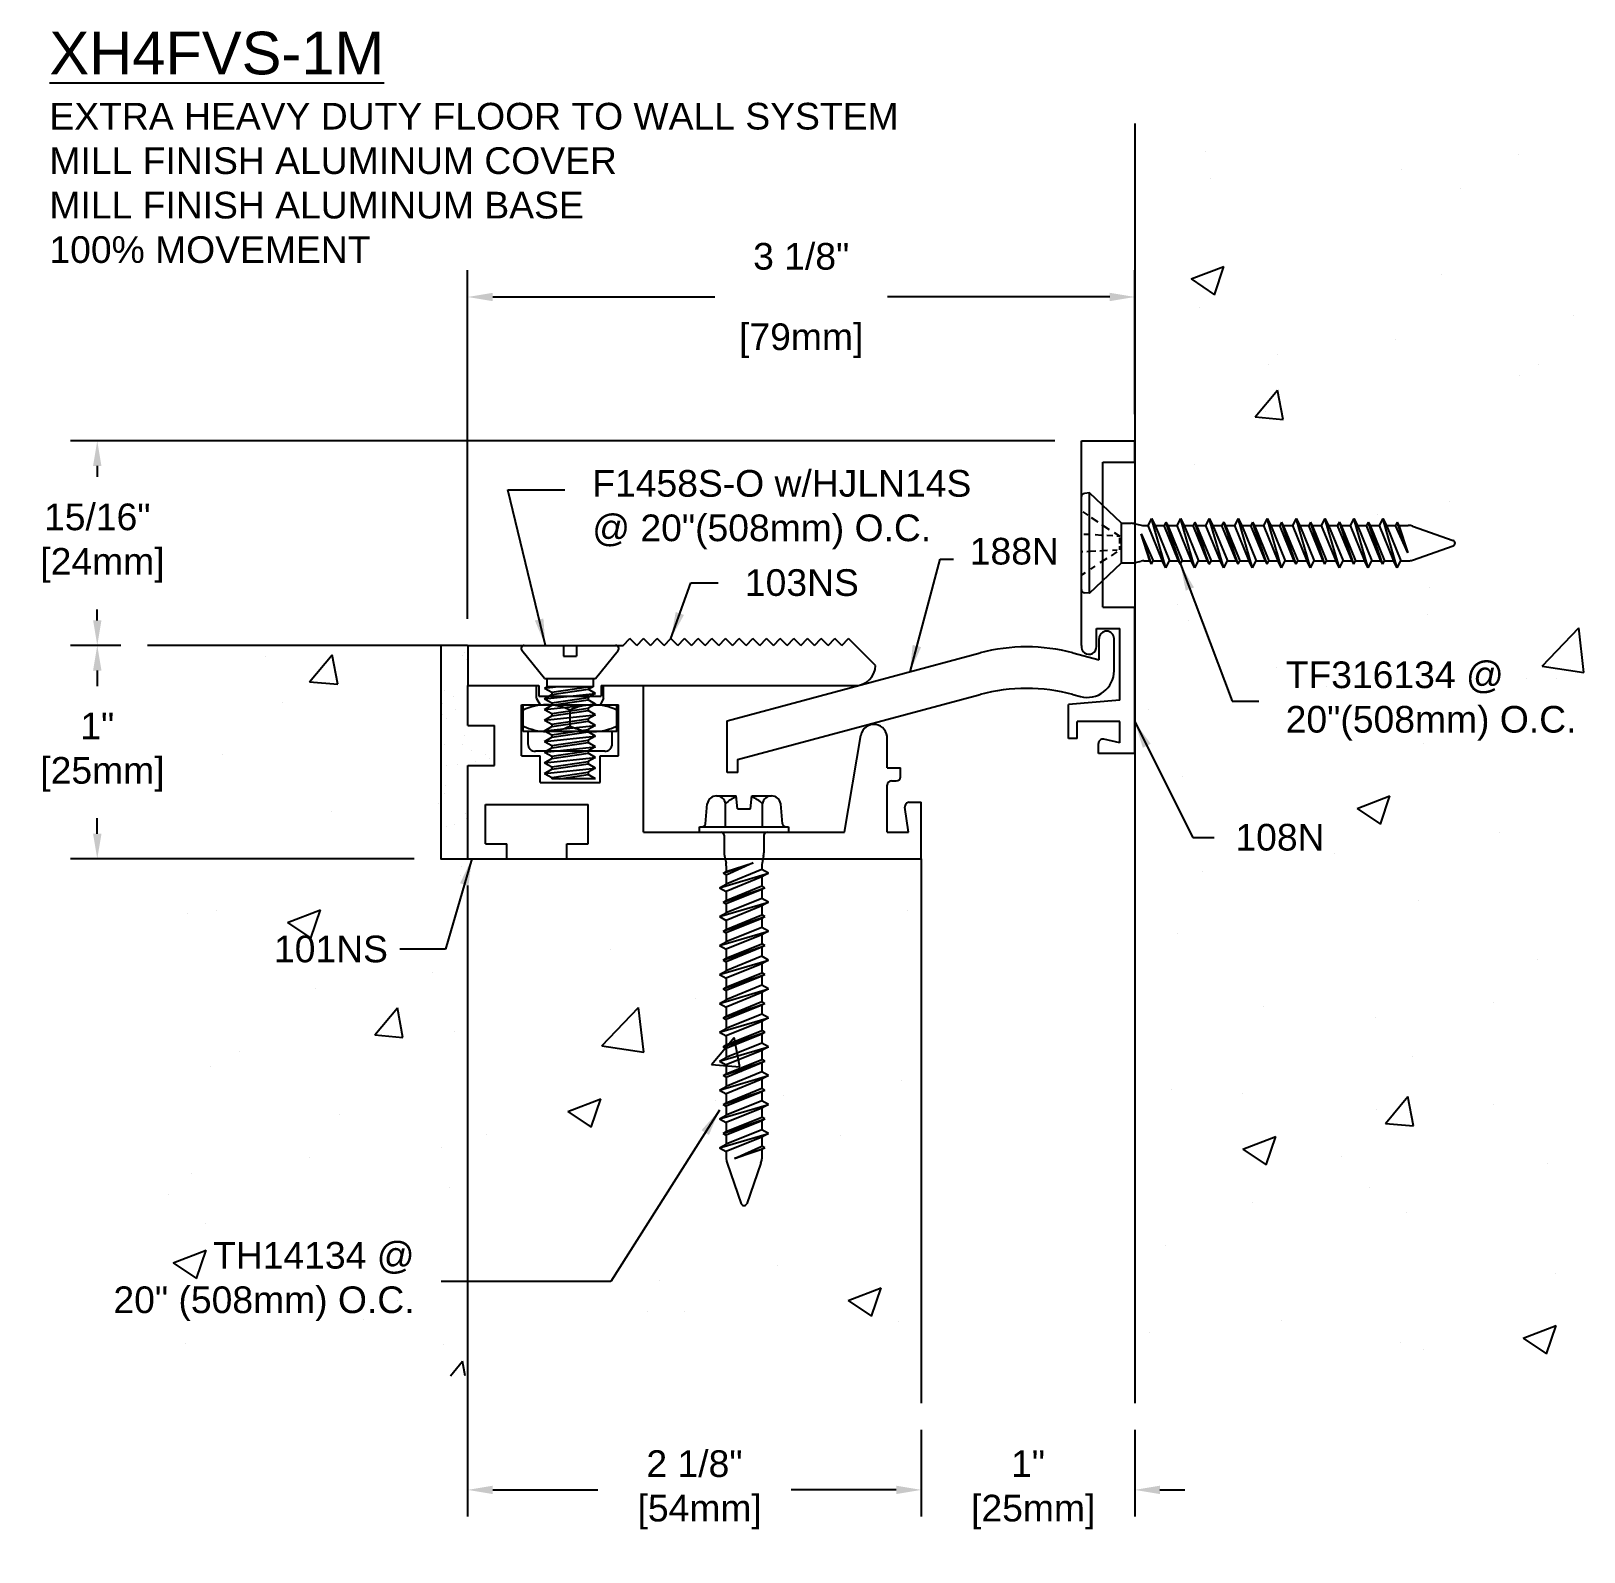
# Model space of a CAD drawing. Header units: inches. Extents: x 4.58 to 11.85, y 4.06 to 11.18.
import ezdxf

# ---------------------------------------------------------------- set-up
doc = ezdxf.new("R2010")
doc.units = ezdxf.units.IN
doc.header["$MEASUREMENT"] = 0
for name, color, linetype in [('Anchors', 4, 'Continuous'), ('Conditions', 1, 'Continuous'), ('Dimensions', 3, 'Continuous'), ('Metals', 7, 'Continuous'), ('Text', 2, 'Continuous')]:
    doc.layers.add(name, color=color, linetype=linetype)
doc.styles.add('Arial', font='arial.ttf')
doc.styles.add('ROMAND', font='romand.shx')
doc.dimstyles.new('ARCH', dxfattribs={"dimtxt": 0.125, "dimasz": 0.125, "dimexe": 0.125, "dimexo": 0.125, "dimgap": 0.125, "dimtad": 0, "dimtih": 1, "dimtoh": 1, "dimdec": 4, "dimzin": 0, "dimdsep": 46, "dimlunit": 4, "dimtxsty": 'ROMAND', "dimcen": 0.0625, "dimadec": 0, "dimazin": 0, "dimtfac": 1, "dimtdec": 4, "dimtofl": 0, "dimtmove": 0, "dimatfit": 3, "dimfxl": 0, "dimfrac": 2, "dimtolj": 1, "dimtzin": 0, "dimarcsym": 0})
doc.dimstyles.new('Arial', dxfattribs={"dimtxt": 0.125, "dimasz": 0.1175, "dimexe": 0.125, "dimexo": 0.125, "dimgap": 0.125, "dimtad": 0, "dimtih": 1, "dimtoh": 1, "dimdec": 4, "dimzin": 0, "dimdsep": 46, "dimlunit": 4, "dimtxsty": 'Arial', "dimcen": 0.09, "dimadec": 0, "dimazin": 0, "dimtfac": 1, "dimtdec": 4, "dimtofl": 0, "dimtmove": 0, "dimatfit": 3, "dimfxl": 0, "dimfrac": 2, "dimtolj": 1, "dimtzin": 0, "dimarcsym": 0})

# ---------------------------------------------------------------- blocks, each defined once
blk = doc.blocks.new('*D8')
at = {"layer": 'DEFPOINTS', "color": 0}
for p in [(6.6214, 7.3051), (8.7464, 4.7549), (6.6214, 4.3484)]:
    blk.add_point(p, dxfattribs=at)
at = {"layer": 'Dimensions', "color": 0, "lineweight": -2}
for p, q in [((6.6214, 7.1801), (6.6214, 4.2234)), ((8.7464, 4.6299), (8.7464, 4.2234)), ((6.7389, 4.3484), (7.2309, 4.3484)), ((8.6289, 4.3484), (8.1369, 4.3484))]:
    blk.add_line(p, q, dxfattribs=at)
at = {"layer": 'Dimensions', "color": 0}
for points in [[(6.7389, 4.368), (6.7389, 4.3288), (6.6214, 4.3484)], [(8.6289, 4.368), (8.6289, 4.3288), (8.7464, 4.3484)]]:
    blk.add_solid(points, dxfattribs=at)
at = {"layer": 'Dimensions', "color": 0, "insert": (7.6839, 4.3484), "char_height": 0.125, "attachment_point": 5, "style": 'Arial'}
blk.add_mtext('\\A1;2 1/8"\\P [54mm]', dxfattribs=at)
blk = doc.blocks.new('*D9')
at = {"layer": 'DEFPOINTS', "color": 0}
for p in [(6.6214, 9.9377), (9.7464, 9.2637), (6.6214, 8.3051)]:
    blk.add_point(p, dxfattribs=at)
at = {"layer": 'Dimensions', "color": 0, "lineweight": -2}
for p, q in [((6.6214, 8.4301), (6.6214, 10.0627)), ((9.7464, 9.3887), (9.7464, 10.0627)), ((6.7389, 9.9377), (7.7794, 9.9377)), ((9.6289, 9.9377), (8.5884, 9.9377))]:
    blk.add_line(p, q, dxfattribs=at)
at = {"layer": 'Dimensions', "color": 0}
for points in [[(6.7389, 9.9573), (6.7389, 9.9181), (6.6214, 9.9377)], [(9.6289, 9.9573), (9.6289, 9.9181), (9.7464, 9.9377)]]:
    blk.add_solid(points, dxfattribs=at)
at = {"layer": 'Dimensions', "color": 0, "char_height": 0.125, "attachment_point": 5, "style": 'Arial'}
for s, insert in [('\\A1;3 1/8"', (8.1839, 10.1274)), ('\\A1;[79mm]', (8.1839, 9.7326))]:
    blk.add_mtext(s, dxfattribs=dict(at, insert=insert))
blk = doc.blocks.new('*X6')
at = {"color": 0}
for p, q in [((4.8845, 6.1836), (4.8845, 6.1836)), ((5.0909, 6.0671), (5.1969, 6.1935)), ((5.2224, 6.0556), (5.1969, 6.1935)), ((5.0909, 6.0671), (5.2224, 6.0556)), ((4.9616, 5.9696), (4.9616, 5.9696)), ((4.6819, 5.7281), (4.6819, 5.7281)), ((5.1933, 5.4603), (5.1933, 5.4603)), ((5.6951, 5.4988), (5.6951, 5.4988)), ((5.8018, 5.1997), (5.8018, 5.1997)), ((5.7978, 5.1607), (5.7978, 5.1607)), ((4.5188, 4.9794), (4.5188, 4.9794)), ((4.6552, 4.9957), (4.6552, 4.9957)), ((4.9876, 4.9398), (5.1416, 4.9989)), ((5.097, 4.866), (5.1416, 4.9989)), ((7.8898, 4.9963), (7.8898, 4.9963)), ((4.9876, 4.9398), (5.097, 4.866)), ((6.5003, 4.8133), (6.5003, 4.8133)), ((5.6671, 4.7036), (5.6671, 4.7036)), ((5.1164, 4.6311), (5.1164, 4.6311)), ((6.9007, 4.5832), (6.9007, 4.5832)), ((5.3961, 4.4122), (5.5022, 4.5386)), ((5.5276, 4.4007), (5.5022, 4.5386)), ((6.4604, 4.362), (6.6318, 4.5406)), ((6.6561, 4.3316), (6.6318, 4.5406)), ((5.3961, 4.4122), (5.5276, 4.4007)), ((5.7711, 4.4283), (5.7711, 4.4283)), ((6.9741, 4.2742), (7.0802, 4.4006)), ((7.1056, 4.2627), (7.0802, 4.4006)), ((4.7648, 4.3361), (4.7648, 4.3361)), ((6.4604, 4.362), (6.6561, 4.3316)), ((4.6284, 4.2634), (4.6284, 4.2634)), ((6.9741, 4.2742), (7.1056, 4.2627)), ((7.1137, 4.2368), (7.1137, 4.2368)), ((7.8617, 4.2011), (7.8617, 4.2011)), ((6.3008, 4.054), (6.4548, 4.1132)), ((6.4102, 3.9802), (6.4548, 4.1132)), ((6.9939, 4.1072), (6.9939, 4.1072)), ((7.311, 4.1286), (7.311, 4.1286)), ((5.2287, 4.0406), (5.2287, 4.0406)), ((6.3008, 4.054), (6.4102, 3.9802)), ((5.9216, 3.9456), (5.9216, 3.9456)), ((6.4031, 3.9909), (6.4031, 3.9909)), ((7.5775, 3.9413), (7.5775, 3.9413)), ((5.7109, 3.887), (5.7109, 3.887)), ((5.0884, 3.8359), (5.0884, 3.8359)), ((6.8739, 3.8509), (6.8739, 3.8509)), ((4.5376, 3.7634), (4.5376, 3.7634)), ((4.4279, 3.6668), (4.4279, 3.6668)), ((5.7443, 3.6959), (5.7443, 3.6959)), ((4.6017, 3.531), (4.6017, 3.531)), ((4.4523, 3.3445), (4.6063, 3.4036)), ((4.5617, 3.2707), (4.6063, 3.4036)), ((4.4523, 3.3445), (4.5617, 3.2707)), ((7.283, 3.3334), (7.283, 3.3334)), ((6.7322, 3.2609), (6.7322, 3.2609)), ((7.614, 3.1683), (7.768, 3.2274)), ((7.7234, 3.0945), (7.768, 3.2274)), ((4.9551, 3.1837), (4.9551, 3.1837)), ((5.5016, 3.1682), (5.5016, 3.1682)), ((7.614, 3.1683), (7.7234, 3.0945)), ((5.3428, 3.0779), (5.3428, 3.0779)), ((6.676, 3.1186), (6.676, 3.1186)), ((6.8471, 3.1185), (6.8471, 3.1185)), ((7.8504, 3.0689), (7.8504, 3.0689)), ((4.5096, 2.9682), (4.5096, 2.9682)), ((5.7176, 2.9636), (5.7176, 2.9636)), ((5.7503, 2.8158), (5.8074, 2.8838)), ((5.82, 2.8158), (5.8074, 2.8838))]:
    blk.add_line(p, q, dxfattribs=at)
blk = doc.blocks.new('103NS')
for p, q in [((-0.4717, 0.5483), (0.2563, 0.5483)), ((-0.4717, 0.5483), (-0.4717, 0.3603)), ((0.2563, 0.5483), (0.2883, 0.5803)), ((0.3203, 0.5483), (0.2883, 0.5803)), ((0.3203, 0.5483), (0.3523, 0.5803)), ((0.3843, 0.5483), (0.3523, 0.5803)), ((0.3843, 0.5483), (0.4163, 0.5803)), ((0.4483, 0.5483), (0.4163, 0.5803)), ((0.4483, 0.5483), (0.4803, 0.5803)), ((0.5123, 0.5483), (0.4803, 0.5803)), ((0.5123, 0.5483), (0.5443, 0.5803)), ((0.5763, 0.5483), (0.5443, 0.5803)), ((0.5763, 0.5483), (0.6083, 0.5803)), ((0.6403, 0.5483), (0.6083, 0.5803)), ((0.6403, 0.5483), (0.6723, 0.5803)), ((0.7043, 0.5483), (0.6723, 0.5803)), ((0.7043, 0.5483), (0.7363, 0.5803)), ((0.7683, 0.5483), (0.7363, 0.5803)), ((0.7683, 0.5483), (0.8003, 0.5803)), ((0.8323, 0.5483), (0.8003, 0.5803)), ((0.8323, 0.5483), (0.8643, 0.5803)), ((0.8963, 0.5483), (0.8643, 0.5803)), ((0.8963, 0.5483), (0.9283, 0.5803)), ((0.9603, 0.5483), (0.9283, 0.5803)), ((0.9603, 0.5483), (0.9923, 0.5803)), ((1.0243, 0.5483), (0.9923, 0.5803)), ((1.0243, 0.5483), (1.0563, 0.5803)), ((1.0883, 0.5483), (1.0563, 0.5803)), ((1.0883, 0.5483), (1.1203, 0.5803)), ((1.1523, 0.5483), (1.1203, 0.5803)), ((1.1523, 0.5483), (1.1843, 0.5803)), ((1.2163, 0.5483), (1.1843, 0.5803)), ((1.2163, 0.5483), (1.2483, 0.5803)), ((1.2803, 0.5483), (1.2483, 0.5803)), ((1.2803, 0.5483), (1.3123, 0.5803)), ((1.4383, 0.4543), (1.3123, 0.5803)), ((-0.4717, 0.3603), (-0.1387, 0.3603)), ((-0.1387, 0.3603), (-0.1387, 0.3103)), ((-0.1387, 0.3103), (0.1543, 0.3103)), ((0.1543, 0.3603), (0.1543, 0.3103)), ((0.1543, 0.3603), (1.3443, 0.3603))]:
    blk.add_line(p, q)
blk.add_arc((1.3443, 0.4543), 0.094, 270, 0)
blk = doc.blocks.new('101NS')
for p, q in [((-1.0903, 0.6177), (-1.0903, 0.8047)), ((-1.0903, 0.8047), (-0.7673, 0.8047)), ((-0.7673, 0.7447), (-0.7673, 0.8047)), ((-0.4543, 0.7447), (-0.4543, 0.8047)), ((-0.4543, 0.8047), (-0.2663, 0.8047)), ((-0.2663, 0.1177), (-0.2663, 0.8047)), ((-0.7673, 0.7447), (-0.7513, 0.7147)), ((-0.4543, 0.7447), (-0.4703, 0.7147)), ((-0.8383, 0.7147), (-0.7513, 0.7147)), ((-0.8383, 0.4747), (-0.8383, 0.7147)), ((-0.4703, 0.7147), (-0.3833, 0.7147)), ((-0.3833, 0.4747), (-0.3833, 0.7147)), ((-1.0903, 0.6177), (-0.9653, 0.6177)), ((-0.9653, 0.4297), (-0.9653, 0.6177)), ((0.6747, 0.1177), (0.7515, 0.5711)), ((0.8747, 0.4197), (0.8747, 0.5547)), ((-0.8383, 0.4747), (-0.7513, 0.4747)), ((-0.7513, 0.3497), (-0.7513, 0.4747)), ((-0.4703, 0.3497), (-0.4703, 0.4747)), ((-0.4703, 0.4747), (-0.3833, 0.4747)), ((-1.0903, -0.0073), (-1.0903, 0.4297)), ((-1.0903, 0.4297), (-0.9653, 0.4297)), ((0.8747, 0.4197), (0.9367, 0.4197)), ((0.9367, 0.3777), (0.9367, 0.4197)), ((-0.7513, 0.3497), (-0.4703, 0.3497)), ((0.8747, 0.1177), (0.8747, 0.3377)), ((0.8947, 0.3577), (0.9167, 0.3577)), ((-1.0063, 0.2477), (-0.5263, 0.2477)), ((-1.0063, 0.0627), (-1.0063, 0.2477)), ((-0.5263, 0.0627), (-0.5263, 0.2477)), ((0.9747, 0.1177), (0.9579, 0.2349)), ((0.9777, 0.2577), (1.0347, 0.2577)), ((1.0347, -0.0073), (1.0347, 0.2577)), ((-0.2663, 0.1177), (0.6747, 0.1177)), ((0.8747, 0.1177), (0.9747, 0.1177)), ((-1.0063, 0.0627), (-0.9063, 0.0627)), ((-0.9063, -0.0073), (-0.9063, 0.0627)), ((-0.6263, -0.0073), (-0.6263, 0.0627)), ((-0.6263, 0.0627), (-0.5263, 0.0627)), ((-1.0903, -0.0073), (-0.9063, -0.0073)), ((-0.6263, -0.0073), (1.0347, -0.0073))]:
    blk.add_line(p, q)
for centre, radius, start, end in [((0.8127, 0.5607), 0.062, 354.4336, 170.37646), ((0.9167, 0.3777), 0.02, 270, 0), ((0.8947, 0.3377), 0.02, 90, 180), ((0.9777, 0.2377), 0.02, 89.99952, 188.15836)]:
    blk.add_arc(centre, radius, start, end)
blk = doc.blocks.new('*D10')
at = {"layer": 'DEFPOINTS', "color": 0}
for p in [(5.1214, 8.3051), (4.8864, 7.3051), (6.4964, 7.3051)]:
    blk.add_point(p, dxfattribs=at)
at = {"layer": 'Dimensions', "color": 0, "lineweight": -2}
for p, q in [((4.9964, 8.3051), (4.7614, 8.3051)), ((4.8864, 8.1876), (4.8864, 8.1147)), ((4.8864, 7.4226), (4.8864, 7.4956)), ((6.3714, 7.3051), (4.7614, 7.3051))]:
    blk.add_line(p, q, dxfattribs=at)
at = {"layer": 'Dimensions', "color": 0}
for points in [[(4.8668, 8.1876), (4.906, 8.1876), (4.8864, 8.3051)], [(4.8668, 7.4226), (4.906, 7.4226), (4.8864, 7.3051)]]:
    blk.add_solid(points, dxfattribs=at)
at = {"layer": 'Dimensions', "color": 0, "insert": (4.8864, 7.8051), "char_height": 0.125, "attachment_point": 5, "style": 'Arial'}
blk.add_mtext('\\A1;1"\\P [25mm]', dxfattribs=at)
blk = doc.blocks.new('*X7')
at = {"color": 0}
for p, q in [((5.8073, 6.1892), (5.8073, 6.1892)), ((5.8179, 6.2032), (5.8179, 6.2032)), ((5.709, 6.1583), (5.709, 6.1583)), ((5.8257, 6.1723), (5.8257, 6.1723)), ((5.7153, 5.9656), (5.7153, 5.9656)), ((5.724, 6.024), (5.724, 6.024)), ((5.7662, 5.9971), (5.7662, 5.9971)), ((5.7116, 5.9136), (5.7116, 5.9136)), ((5.7301, 5.8967), (5.7301, 5.8967)), ((5.7743, 5.9385), (5.7743, 5.9385)), ((5.7216, 5.773), (5.7216, 5.773)), ((5.8048, 5.7736), (5.8048, 5.7736)), ((5.8171, 5.817), (5.8171, 5.817)), ((5.847, 5.7467), (5.847, 5.7467)), ((5.7331, 5.6742), (5.7331, 5.6742)), ((5.7852, 5.681), (5.7852, 5.681)), ((5.8665, 5.6917), (5.8665, 5.6917)), ((5.9166, 5.7258), (5.9166, 5.7258)), ((5.935, 5.7089), (5.935, 5.7089)), ((5.7214, 5.5414), (5.7214, 5.5414)), ((5.7279, 5.5803), (5.7279, 5.5803)), ((5.7342, 5.3876), (5.7342, 5.3876)), ((5.7681, 5.399), (5.7681, 5.399)), ((5.8209, 5.4502), (5.8209, 5.4502)), ((5.8253, 5.4274), (5.8253, 5.4274))]:
    blk.add_line(p, q, dxfattribs=at)
blk = doc.blocks.new('F1458S')
for p, q in [((-0.1173, -0.1554), (-0.224, -0.0244)), ((-0.2123, 0), (-0.0293, 0)), ((-0.0293, 0), (-0.0293, -0.05)), ((-0.0293, -0.05), (0.0327, -0.05)), ((0.0327, 0), (0.2157, 0)), ((0.0327, 0), (0.0327, -0.05)), ((0.1207, -0.1554), (0.2273, -0.0244)), ((-0.1173, -0.1554), (0.1207, -0.1554)), ((-0.1173, -0.2), (-0.0662, -0.1946)), ((-0.1173, -0.2), (-0.1063, -0.1946)), ((-0.1173, -0.2), (-0.0833, -0.2196)), ((-0.1063, -0.1554), (-0.1063, -0.1946)), ((0.1097, -0.1946), (-0.1063, -0.1946)), ((-0.0833, -0.2196), (0.0867, -0.1946)), ((-0.0833, -0.2304), (0.0867, -0.2054)), ((0.1097, -0.1946), (0.0867, -0.2054)), ((0.1207, -0.225), (0.0867, -0.2054)), ((0.1097, -0.1554), (0.1097, -0.1946)), ((-0.1173, -0.25), (0.1207, -0.225)), ((-0.1173, -0.25), (-0.0833, -0.2304)), ((-0.1173, -0.25), (-0.0833, -0.2696)), ((-0.1173, -0.3), (0.1207, -0.275)), ((-0.1173, -0.3), (-0.0833, -0.2804)), ((-0.0833, -0.2196), (-0.0833, -0.2304)), ((-0.0833, -0.2696), (0.0867, -0.2446)), ((-0.0833, -0.2804), (0.0867, -0.2554)), ((-0.0833, -0.2696), (-0.0833, -0.2804)), ((0.1207, -0.225), (0.0867, -0.2446)), ((0.0867, -0.2446), (0.0867, -0.2554)), ((0.1207, -0.275), (0.0867, -0.2554)), ((0.1207, -0.275), (0.0867, -0.2946)), ((-0.1173, -0.3), (-0.0833, -0.3196)), ((-0.1173, -0.35), (0.1207, -0.325)), ((-0.1173, -0.35), (-0.0833, -0.3304)), ((-0.1173, -0.35), (-0.0833, -0.3696)), ((-0.0833, -0.3196), (0.0867, -0.2946)), ((-0.0833, -0.3304), (0.0867, -0.3054)), ((-0.0833, -0.3196), (-0.0833, -0.3304)), ((-0.0833, -0.3696), (0.0867, -0.3446)), ((-0.0833, -0.3804), (0.0867, -0.3554)), ((0.0867, -0.2946), (0.0867, -0.3054)), ((0.1207, -0.325), (0.0867, -0.3054)), ((0.1207, -0.325), (0.0867, -0.3446)), ((0.0867, -0.3446), (0.0867, -0.3554)), ((0.1207, -0.375), (0.0867, -0.3554)), ((-0.1173, -0.4), (0.1207, -0.375)), ((-0.1173, -0.4), (-0.0833, -0.3804)), ((-0.1173, -0.4), (-0.0833, -0.4196)), ((-0.1173, -0.45), (0.1207, -0.425)), ((-0.1173, -0.45), (-0.0833, -0.4304)), ((-0.0833, -0.3696), (-0.0833, -0.3804)), ((-0.0833, -0.4196), (0.0867, -0.3946)), ((-0.0833, -0.4304), (0.0867, -0.4054)), ((-0.0833, -0.4196), (-0.0833, -0.4304)), ((0.1207, -0.375), (0.0867, -0.3946)), ((0.0867, -0.3946), (0.0867, -0.4054)), ((0.1207, -0.425), (0.0867, -0.4054)), ((0.1207, -0.425), (0.0867, -0.4446)), ((-0.1173, -0.45), (-0.0833, -0.4696)), ((-0.1173, -0.5), (0.1207, -0.475)), ((-0.1173, -0.5), (-0.0833, -0.4804)), ((-0.1173, -0.5), (-0.0833, -0.5196)), ((-0.0833, -0.4696), (0.0867, -0.4446)), ((-0.0833, -0.4804), (0.0867, -0.4554)), ((-0.0833, -0.4696), (-0.0833, -0.4804)), ((-0.0833, -0.5196), (0.0867, -0.4946)), ((-0.0833, -0.5304), (0.0867, -0.5054)), ((0.0867, -0.4446), (0.0867, -0.4554)), ((0.1207, -0.475), (0.0867, -0.4554)), ((0.1207, -0.475), (0.0867, -0.4946)), ((0.0867, -0.4946), (0.0867, -0.5054)), ((0.1207, -0.525), (0.0867, -0.5054)), ((-0.1173, -0.55), (0.1207, -0.525)), ((-0.1173, -0.55), (-0.0833, -0.5304)), ((-0.1173, -0.55), (-0.0833, -0.5696)), ((-0.1173, -0.6), (0.1207, -0.575)), ((-0.1173, -0.6), (-0.0833, -0.5804)), ((-0.0833, -0.5196), (-0.0833, -0.5304)), ((-0.0833, -0.5696), (0.0867, -0.5446)), ((-0.0833, -0.5804), (0.0867, -0.5554)), ((-0.0833, -0.5696), (-0.0833, -0.5804)), ((0.1207, -0.525), (0.0867, -0.5446)), ((0.0867, -0.5446), (0.0867, -0.5554)), ((0.1207, -0.575), (0.0867, -0.5554)), ((0.1207, -0.575), (0.0867, -0.5946)), ((-0.1173, -0.6), (-0.0833, -0.6196)), ((-0.0833, -0.6196), (0.0867, -0.5946)), ((-0.0833, -0.6196), (-0.0833, -0.625)), ((0.1207, -0.625), (-0.0833, -0.625)), ((-0.0468, -0.625), (0.0867, -0.6054)), ((0.0867, -0.5946), (0.0867, -0.6054)), ((0.1207, -0.625), (0.0867, -0.6054))]:
    blk.add_line(p, q)
for centre, start, end in [((-0.2123, -0.015), 90, 219.03203), ((0.2157, -0.015), 320.96797, 90)]:
    blk.add_arc(centre, 0.015, start, end)
blk = doc.blocks.new('*X5')
at = {"color": 0}
for p, q in [((9.2883, 8.5508), (9.2883, 8.5508)), ((10.7555, 8.5396), (10.7555, 8.5396)), ((10.2048, 8.4671), (10.2048, 8.4671)), ((9.3098, 8.4263), (9.3098, 8.4263)), ((10.4842, 8.3766), (10.4842, 8.3766)), ((9.2198, 7.9543), (9.3739, 8.0134)), ((9.3293, 7.8804), (9.3739, 8.0134)), ((9.2198, 7.9543), (9.3293, 7.8805)), ((10.3911, 7.9734), (10.3911, 7.9734)), ((9.2615, 7.8185), (9.2615, 7.8185)), ((11.01, 7.7816), (11.01, 7.7816)), ((10.1768, 7.6719), (10.1768, 7.6719)), ((9.626, 7.5994), (9.626, 7.5994)), ((9.5826, 7.5539), (9.5826, 7.5539)), ((10.757, 7.5043), (10.757, 7.5043)), ((10.8495, 7.5538), (10.8495, 7.5538)), ((9.5195, 7.3077), (9.6256, 7.4341)), ((9.651, 7.2962), (9.6256, 7.4341)), ((9.5195, 7.3077), (9.651, 7.2962)), ((9.5665, 7.3335), (9.5665, 7.3335)), ((9.2348, 7.0861), (9.2348, 7.0861)), ((10.4312, 6.9139), (10.4312, 6.9139)), ((10.0936, 6.8505), (10.0936, 6.8505)), ((9.598, 6.8042), (9.598, 6.8042)), ((10.3376, 6.5086), (10.3376, 6.5086)), ((9.1542, 6.4297), (9.1542, 6.4297)), ((9.208, 6.3537), (9.208, 6.3537)), ((10.3286, 6.3801), (10.3286, 6.3801)), ((10.8646, 6.1409), (11.036, 6.3195)), ((11.0603, 6.1105), (11.036, 6.3195)), ((9.6181, 6.1342), (9.6181, 6.1342)), ((10.8646, 6.1409), (11.0603, 6.1106)), ((9.8525, 6.0462), (9.8525, 6.0462)), ((10.7925, 6.0845), (10.7925, 6.0845)), ((10.9338, 6.0806), (10.9338, 6.0806)), ((9.0193, 5.9365), (9.0193, 5.9365)), ((10.3108, 5.7763), (10.3108, 5.7763)), ((9.1813, 5.6214), (9.1813, 5.6214)), ((9.9977, 5.4732), (10.1518, 5.5323)), ((10.1072, 5.3994), (10.1518, 5.5323)), ((9.9977, 5.4732), (10.1072, 5.3994)), ((10.6631, 5.3614), (10.6631, 5.3614)), ((9.8909, 5.2618), (9.8909, 5.2618)), ((9.2737, 5.1785), (9.2737, 5.1785)), ((10.2841, 5.0439), (10.2841, 5.0439)), ((9.1545, 4.889), (9.1545, 4.889)), ((10.843, 4.7679), (10.843, 4.7679)), ((9.56, 4.5477), (9.56, 4.5477)), ((10.6351, 4.5662), (10.6351, 4.5662)), ((10.0844, 4.4937), (10.0844, 4.4937)), ((10.2573, 4.3115), (10.2573, 4.3115)), ((9.1278, 4.1566), (9.1278, 4.1566)), ((9.4625, 4.1376), (9.4625, 4.1376)), ((10.13, 3.9981), (10.2361, 4.1245)), ((10.2615, 3.9866), (10.2361, 4.1245)), ((10.6369, 4.088), (10.6369, 4.088)), ((10.0871, 4.0646), (10.0871, 4.0646)), ((9.4624, 3.8778), (9.6165, 3.937)), ((9.5719, 3.804), (9.6165, 3.937)), ((10.13, 3.9981), (10.2615, 3.9866)), ((9.4624, 3.8778), (9.5719, 3.804)), ((9.9264, 3.8421), (9.9264, 3.8421)), ((10.8896, 3.8082), (10.8896, 3.8082)), ((10.0564, 3.6985), (10.0564, 3.6985)), ((9.5056, 3.626), (9.5056, 3.626)), ((10.2306, 3.5792), (10.2306, 3.5792)), ((9.101, 3.4243), (9.101, 3.4243)), ((10.9273, 3.2947), (10.9273, 3.2947)), ((9.6443, 3.0745), (9.6443, 3.0745)), ((9.0248, 3.0193), (9.0248, 3.0193)), ((10.7756, 2.9921), (10.9297, 3.0512)), ((10.7756, 2.9921), (10.8851, 2.9183)), ((10.8851, 2.9183), (10.9297, 3.0512)), ((10.1992, 2.9697), (10.1992, 2.9697)), ((10.3108, 2.9405), (10.3108, 2.9405))]:
    blk.add_line(p, q, dxfattribs=at)
blk = doc.blocks.new('*D11')
at = {"layer": 'DEFPOINTS', "color": 0}
for p in [(8.7464, 4.7549), (9.7464, 4.7549), (8.7464, 4.3484)]:
    blk.add_point(p, dxfattribs=at)
at = {"layer": 'Dimensions', "color": 0, "lineweight": -2}
for p, q in [((8.7464, 4.6299), (8.7464, 4.2234)), ((9.7464, 4.6299), (9.7464, 4.2234)), ((8.6289, 4.3484), (8.5114, 4.3484)), ((9.8639, 4.3484), (9.9814, 4.3484))]:
    blk.add_line(p, q, dxfattribs=at)
at = {"layer": 'Dimensions', "color": 0}
for points in [[(8.6289, 4.368), (8.6289, 4.3288), (8.7464, 4.3484)], [(9.8639, 4.368), (9.8639, 4.3288), (9.7464, 4.3484)]]:
    blk.add_solid(points, dxfattribs=at)
at = {"layer": 'Dimensions', "color": 0, "insert": (9.2464, 4.3484), "char_height": 0.125, "attachment_point": 5, "style": 'Arial'}
blk.add_mtext('\\A1;1"\\P [25mm]', dxfattribs=at)
blk = doc.blocks.new('188N')
for p, q in [((0.4388, 0.2813), (0.4388, 0.3824)), ((0.5088, 0.2308), (0.5088, 0.3813)), ((-1.3032, -0.0033), (-0.1186, 0.3142)), ((0.3162, 0.3142), (0.4388, 0.2813)), ((-1.2545, -0.1849), (-0.1186, 0.1195)), ((0.3162, 0.1195), (0.3514, 0.1101)), ((-1.3032, -0.2465), (-1.3032, -0.0033)), ((-1.2532, -0.2465), (-1.2532, -0.1845)), ((-1.2532, -0.2465), (-1.3032, -0.2465))]:
    blk.add_line(p, q)
for centre, radius, start, end in [((0.4738, 0.3813), 0.035, 0.00034, 178.2156), ((0.0988, -0.4972), 0.84, 75, 105), ((0.3838, 0.2308), 0.125, 255, 0), ((0.0988, -0.6919), 0.84, 75, 105)]:
    blk.add_arc(centre, radius, start, end)
blk = doc.blocks.new('108N')
for p, q in [((-0.1, 0.78), (0.15, 0.78)), ((-0.1, -0.1786), (-0.1, 0.78)), ((0.15, 0.68), (0.15, 0.78)), ((0, 0), (0, 0.68)), ((0, 0.68), (0.15, 0.68)), ((0, 0), (0.15, 0)), ((0.15, -0.685), (0.15, 0)), ((-0.03, -0.1), (0.08, -0.1)), ((-0.03, -0.1832), (-0.03, -0.1)), ((0.08, -0.435), (0.08, -0.1)), ((0.08, -0.435), (-0.16, -0.456)), ((-0.16, -0.615), (-0.16, -0.456)), ((0.08, -0.535), (-0.12, -0.535)), ((-0.12, -0.615), (-0.12, -0.535)), ((0.08, -0.635), (0.08, -0.535)), ((-0.12, -0.615), (-0.16, -0.615)), ((-0.02, -0.685), (-0.02, -0.638)), ((0.08, -0.635), (0.0043, -0.6185)), ((0.15, -0.685), (-0.02, -0.685))]:
    blk.add_line(p, q)
for centre, radius, start, end in [((-0.065, -0.185), 0.035, 169.68992, 2.96926), ((0, -0.638), 0.02, 77.67999, 179.99936)]:
    blk.add_arc(centre, radius, start, end)
blk = doc.blocks.new('*D12')
at = {"layer": 'DEFPOINTS', "color": 0}
for p in [(9.4964, 9.2637), (4.8864, 8.3051), (5.1214, 8.3051)]:
    blk.add_point(p, dxfattribs=at)
at = {"layer": 'Dimensions', "color": 0, "lineweight": -2}
for p, q in [((9.3714, 9.2637), (4.7614, 9.2637)), ((4.8864, 9.1462), (4.8864, 9.0948)), ((4.8864, 8.4226), (4.8864, 8.4741)), ((4.9964, 8.3051), (4.7614, 8.3051))]:
    blk.add_line(p, q, dxfattribs=at)
at = {"layer": 'Dimensions', "color": 0}
for points in [[(4.8668, 9.1462), (4.906, 9.1462), (4.8864, 9.2637)], [(4.8668, 8.4226), (4.906, 8.4226), (4.8864, 8.3051)]]:
    blk.add_solid(points, dxfattribs=at)
at = {"layer": 'Dimensions', "color": 0, "insert": (4.8864, 8.7844), "char_height": 0.125, "attachment_point": 5, "style": 'Arial'}
blk.add_mtext('\\A1;15/16"\\P [24mm]', dxfattribs=at)
blk = doc.blocks.new('TF14134')
for p, q in [((-0.2179, 0), (0.2179, 0)), ((-0.1389, -0.017), (-0.15, 0)), ((-0.235, -0.038), (-0.2329, -0.0137)), ((-0.235, -0.038), (-0.093, -0.188)), ((-0.235, -0.038), (0.235, -0.038)), ((-0.1087, -0.063), (-0.122, -0.0427)), ((-0.0411, -0.0073), (-0.0414, -0.0002)), ((-0.0396, -0.035), (-0.0401, -0.026)), ((-0.0379, -0.068), (-0.0392, -0.043)), ((0.0365, -0.0937), (0.0381, -0.0638)), ((0.0397, -0.034), (0.0408, -0.0113)), ((0.093, -0.188), (0.235, -0.038)), ((0.1198, -0.0452), (0.0994, -0.0762)), ((0.146, -0.006), (0.1305, -0.0298)), ((0.235, -0.038), (0.2329, -0.0137)), ((-0.072, -0.1189), (-0.093, -0.0869)), ((-0.0409, -0.1664), (-0.0588, -0.1392)), ((-0.0351, -0.1214), (-0.0369, -0.0866)), ((0.0337, -0.1472), (0.0352, -0.1194)), ((0.088, -0.0941), (0.0645, -0.13)), ((-0.093, -0.188), (-0.093, -0.2328)), ((-0.093, -0.188), (0.093, -0.188)), ((-0.0326, -0.1681), (-0.0338, -0.1462)), ((-0.032, -0.18), (-0.0143, -0.18)), ((-0.0024, -0.18), (0.0244, -0.18)), ((0.0498, -0.1529), (0.032, -0.18)), ((0.032, -0.18), (0.0327, -0.1662)), ((0.093, -0.188), (0.093, -0.2328)), ((-0.0983, -0.3281), (0.0428, -0.2795)), ((-0.0917, -0.2456), (-0.0843, -0.2802)), ((-0.083, -0.3199), (0.0428, -0.2795)), ((0.0428, -0.2795), (-0.083, -0.3363)), ((0.0917, -0.2456), (0.0843, -0.2802)), ((-0.115, -0.3958), (0.115, -0.3281)), ((-0.0983, -0.3281), (-0.083, -0.3199)), ((-0.0983, -0.3281), (-0.083, -0.3363)), ((-0.083, -0.2931), (-0.083, -0.3199)), ((0.083, -0.3109), (-0.083, -0.3786)), ((-0.083, -0.3363), (-0.083, -0.3786)), ((0.083, -0.3454), (-0.083, -0.4131)), ((0.083, -0.2931), (0.083, -0.3109)), ((0.115, -0.3281), (0.083, -0.3109)), ((0.115, -0.3281), (0.083, -0.3454)), ((0.083, -0.3454), (0.083, -0.3876)), ((-0.115, -0.3958), (-0.083, -0.3786)), ((-0.115, -0.3958), (-0.083, -0.4131)), ((-0.0983, -0.4635), (0.0983, -0.3958)), ((-0.083, -0.4553), (0.083, -0.3876)), ((0.083, -0.4041), (-0.083, -0.4718)), ((-0.083, -0.4131), (-0.083, -0.4553)), ((0.0983, -0.3958), (0.083, -0.3876)), ((0.0983, -0.3958), (0.083, -0.4041)), ((0.083, -0.4041), (0.083, -0.4463)), ((-0.115, -0.5312), (0.115, -0.4635)), ((-0.0983, -0.4635), (-0.083, -0.4553)), ((-0.0983, -0.4635), (-0.083, -0.4718)), ((0.083, -0.4463), (-0.083, -0.514)), ((-0.083, -0.4718), (-0.083, -0.514)), ((0.083, -0.4808), (-0.083, -0.5485)), ((0.115, -0.4635), (0.083, -0.4463)), ((0.115, -0.4635), (0.083, -0.4808)), ((0.083, -0.4808), (0.083, -0.523)), ((-0.115, -0.5312), (-0.083, -0.514)), ((-0.115, -0.5312), (-0.083, -0.5485)), ((-0.0983, -0.599), (0.0983, -0.5312)), ((-0.083, -0.5907), (0.083, -0.523)), ((0.083, -0.5395), (-0.083, -0.6072)), ((-0.083, -0.5485), (-0.083, -0.5907)), ((0.083, -0.5817), (-0.083, -0.6494)), ((0.0983, -0.5312), (0.083, -0.523)), ((0.0983, -0.5312), (0.083, -0.5395)), ((0.083, -0.5395), (0.083, -0.5817)), ((0.115, -0.599), (0.083, -0.5817)), ((-0.115, -0.6667), (0.115, -0.599)), ((-0.115, -0.6667), (-0.083, -0.6494)), ((-0.0983, -0.599), (-0.083, -0.5907)), ((-0.0983, -0.599), (-0.083, -0.6072)), ((-0.083, -0.6072), (-0.083, -0.6494)), ((0.083, -0.6162), (-0.083, -0.6839)), ((0.115, -0.599), (0.083, -0.6162)), ((0.083, -0.6162), (0.083, -0.6584)), ((-0.115, -0.6667), (-0.083, -0.6839)), ((-0.0983, -0.7344), (0.0983, -0.6667)), ((-0.0983, -0.7344), (-0.083, -0.7262)), ((-0.083, -0.7262), (0.083, -0.6584)), ((0.083, -0.6749), (-0.083, -0.7426)), ((-0.083, -0.6839), (-0.083, -0.7262)), ((0.083, -0.7171), (-0.083, -0.7849)), ((0.0983, -0.6667), (0.083, -0.6584)), ((0.0983, -0.6667), (0.083, -0.6749)), ((0.083, -0.6749), (0.083, -0.7171)), ((0.115, -0.7344), (0.083, -0.7171)), ((-0.115, -0.8021), (0.115, -0.7344)), ((-0.115, -0.8021), (-0.083, -0.7849)), ((-0.0983, -0.7344), (-0.083, -0.7426)), ((-0.083, -0.7426), (-0.083, -0.7849)), ((0.083, -0.7516), (-0.083, -0.8193)), ((-0.083, -0.8616), (0.083, -0.7939)), ((0.115, -0.7344), (0.083, -0.7516)), ((0.083, -0.7516), (0.083, -0.7939)), ((0.0983, -0.8021), (0.083, -0.7939)), ((-0.115, -0.8021), (-0.083, -0.8193)), ((-0.115, -0.9375), (0.115, -0.8698)), ((-0.0983, -0.8698), (0.0983, -0.8021)), ((-0.0983, -0.8698), (-0.083, -0.8616)), ((-0.0983, -0.8698), (-0.083, -0.878)), ((0.083, -0.8103), (-0.083, -0.878)), ((-0.083, -0.8193), (-0.083, -0.8616)), ((0.083, -0.8526), (-0.083, -0.9203)), ((0.0983, -0.8021), (0.083, -0.8103)), ((0.083, -0.8103), (0.083, -0.8526)), ((0.115, -0.8698), (0.083, -0.8526)), ((0.115, -0.8698), (0.083, -0.887)), ((-0.115, -0.9375), (-0.083, -0.9203)), ((-0.115, -0.9375), (-0.083, -0.9547)), ((-0.0983, -1.0052), (0.0983, -0.9375)), ((-0.083, -0.878), (-0.083, -0.9203)), ((0.083, -0.887), (-0.083, -0.9547)), ((-0.083, -0.997), (0.083, -0.9293)), ((0.083, -0.887), (0.083, -0.9293)), ((0.0983, -0.9375), (0.083, -0.9293)), ((0.0983, -0.9375), (0.083, -0.9457)), ((-0.115, -1.0729), (0.115, -1.0052)), ((-0.0983, -1.0052), (-0.083, -0.997)), ((-0.0983, -1.0052), (-0.083, -1.0134)), ((0.083, -0.9457), (-0.083, -1.0134)), ((-0.083, -0.9547), (-0.083, -0.997)), ((0.083, -0.988), (-0.083, -1.0557)), ((-0.083, -1.0134), (-0.083, -1.0557)), ((0.083, -0.9457), (0.083, -0.988)), ((0.115, -1.0052), (0.083, -0.988)), ((0.115, -1.0052), (0.083, -1.0224)), ((-0.115, -1.0729), (-0.083, -1.0557)), ((-0.115, -1.0729), (-0.083, -1.0901)), ((-0.0983, -1.1406), (0.0983, -1.0729)), ((0.083, -1.0224), (-0.083, -1.0901)), ((-0.083, -1.1324), (0.083, -1.0647)), ((0.083, -1.0811), (-0.083, -1.1488)), ((-0.083, -1.0901), (-0.083, -1.1324)), ((0.083, -1.0224), (0.083, -1.0647)), ((0.0983, -1.0729), (0.083, -1.0647)), ((0.0983, -1.0729), (0.083, -1.0811)), ((0.083, -1.0811), (0.083, -1.1234)), ((-0.115, -1.2083), (0.115, -1.1406)), ((-0.0983, -1.1406), (-0.083, -1.1324)), ((-0.0983, -1.1406), (-0.083, -1.1488)), ((0.083, -1.1234), (-0.083, -1.1911)), ((-0.083, -1.1488), (-0.083, -1.1911)), ((0.083, -1.1579), (-0.083, -1.2256)), ((0.115, -1.1406), (0.083, -1.1234)), ((0.115, -1.1406), (0.083, -1.1579)), ((0.083, -1.1579), (0.083, -1.2001)), ((-0.115, -1.2083), (-0.083, -1.1911)), ((-0.115, -1.2083), (-0.083, -1.2256)), ((-0.0983, -1.276), (0.0983, -1.2083)), ((-0.083, -1.2678), (0.083, -1.2001)), ((0.083, -1.2166), (-0.083, -1.2843)), ((-0.083, -1.2256), (-0.083, -1.2678)), ((0.0983, -1.2083), (0.083, -1.2001)), ((0.0983, -1.2083), (0.083, -1.2166)), ((0.083, -1.2166), (0.083, -1.2588)), ((-0.115, -1.3437), (0.115, -1.276)), ((-0.0983, -1.276), (-0.083, -1.2678)), ((-0.0983, -1.276), (-0.083, -1.2843)), ((0.083, -1.2588), (-0.083, -1.3265)), ((-0.083, -1.2843), (-0.083, -1.3265)), ((0.083, -1.2933), (-0.083, -1.361)), ((0.115, -1.276), (0.083, -1.2588)), ((0.115, -1.276), (0.083, -1.2933)), ((0.083, -1.2933), (0.083, -1.3355)), ((-0.115, -1.3437), (-0.083, -1.3265)), ((-0.115, -1.3437), (-0.083, -1.361)), ((-0.0983, -1.4115), (0.0983, -1.3437)), ((-0.083, -1.4032), (0.083, -1.3355)), ((0.083, -1.352), (-0.083, -1.4197)), ((-0.083, -1.361), (-0.083, -1.4032)), ((0.0983, -1.3437), (0.083, -1.3355)), ((0.0983, -1.3437), (0.083, -1.352)), ((0.083, -1.352), (0.083, -1.3942)), ((-0.115, -1.4792), (0.115, -1.4115)), ((-0.0983, -1.4115), (-0.083, -1.4032)), ((-0.0983, -1.4115), (-0.083, -1.4197)), ((0.083, -1.3942), (-0.083, -1.4619)), ((-0.083, -1.4197), (-0.083, -1.4619)), ((0.083, -1.4287), (-0.083, -1.4964)), ((0.115, -1.4115), (0.083, -1.3942)), ((0.115, -1.4115), (0.083, -1.4287)), ((0.083, -1.4287), (0.083, -1.4709)), ((-0.115, -1.4792), (-0.083, -1.4619)), ((-0.115, -1.4792), (-0.083, -1.4964)), ((-0.083, -1.4964), (-0.083, -1.5309)), ((-0.0447, -1.5284), (0.083, -1.4709)), ((-0.0447, -1.5284), (0.0983, -1.4792)), ((0.083, -1.4874), (-0.0447, -1.5284)), ((0.0983, -1.4792), (0.083, -1.4709)), ((0.0983, -1.4792), (0.083, -1.4874)), ((0.083, -1.4874), (0.083, -1.5309)), ((-0.0795, -1.5514), (-0.0129, -1.7417)), ((0.0795, -1.5514), (0.0129, -1.7417))]:
    blk.add_line(p, q)
for centre, radius, start, end in [((-0.2179, -0.015), 0.015, 90, 175), ((0.2179, -0.015), 0.015, 5, 90), ((-0.031, -0.2328), 0.062, 180, 191.9357), ((-0.145, -0.2931), 0.062, 0, 11.9357), ((0.145, -0.2931), 0.062, 168.0643, 180), ((0.031, -0.2328), 0.062, 348.0643, 0), ((-0.021, -1.5309), 0.062, 180, 199.30575), ((0.021, -1.5309), 0.062, 340.69425, 0), ((0, -1.7359), 0.0141, 204.10008, 335.89992)]:
    blk.add_arc(centre, radius, start, end)
blk = doc.blocks.new('TH14134')
for p, q in [((-0.129, 0.17), (-0.0362, 0.17)), ((-0.031, 0.11), (-0.0362, 0.17)), ((0.031, 0.11), (0.0362, 0.17)), ((0.0362, 0.17), (0.129, 0.17)), ((-0.1803, 0.0387), (-0.172, 0.1335)), ((-0.086, 0.025), (-0.086, 0.1335)), ((-0.031, 0.11), (0.031, 0.11)), ((0.086, 0.025), (0.086, 0.1335)), ((0.1803, 0.0387), (0.172, 0.1335)), ((-0.209, 0), (-0.209, 0.025)), ((-0.209, 0.025), (0.209, 0.025)), ((-0.209, 0), (0.209, 0)), ((0.209, 0.025), (0.209, 0)), ((-0.093, -0.0147), (-0.093, -0.0974)), ((0.093, -0.0147), (0.093, -0.0974)), ((-0.0983, -0.1927), (0.0428, -0.1441)), ((-0.0917, -0.1102), (-0.0843, -0.1448)), ((-0.083, -0.1845), (0.0428, -0.1441)), ((0.0428, -0.1441), (-0.083, -0.2009)), ((0.0917, -0.1102), (0.0843, -0.1448)), ((-0.115, -0.2604), (0.115, -0.1927)), ((-0.0983, -0.1927), (-0.083, -0.1845)), ((-0.0983, -0.1927), (-0.083, -0.2009)), ((-0.083, -0.1576), (-0.083, -0.1845)), ((0.083, -0.1755), (-0.083, -0.2432)), ((-0.083, -0.2009), (-0.083, -0.2432)), ((0.083, -0.2099), (-0.083, -0.2776)), ((0.083, -0.1576), (0.083, -0.1755)), ((0.115, -0.1927), (0.083, -0.1755)), ((0.115, -0.1927), (0.083, -0.2099)), ((0.083, -0.2099), (0.083, -0.2522)), ((-0.115, -0.2604), (-0.083, -0.2432)), ((-0.115, -0.2604), (-0.083, -0.2776)), ((-0.0983, -0.3281), (0.0983, -0.2604)), ((-0.083, -0.3199), (0.083, -0.2522)), ((0.083, -0.2686), (-0.083, -0.3363)), ((-0.083, -0.2776), (-0.083, -0.3199)), ((0.0983, -0.2604), (0.083, -0.2522)), ((0.0983, -0.2604), (0.083, -0.2686)), ((0.083, -0.2686), (0.083, -0.3109)), ((-0.115, -0.3958), (0.115, -0.3281)), ((-0.0983, -0.3281), (-0.083, -0.3199)), ((-0.0983, -0.3281), (-0.083, -0.3363)), ((0.083, -0.3109), (-0.083, -0.3786)), ((-0.083, -0.3363), (-0.083, -0.3786)), ((0.083, -0.3454), (-0.083, -0.4131)), ((0.115, -0.3281), (0.083, -0.3109)), ((0.115, -0.3281), (0.083, -0.3454)), ((0.083, -0.3454), (0.083, -0.3876)), ((-0.115, -0.3958), (-0.083, -0.3786)), ((-0.115, -0.3958), (-0.083, -0.4131)), ((-0.0983, -0.4635), (0.0983, -0.3958)), ((-0.083, -0.4553), (0.083, -0.3876)), ((0.083, -0.4041), (-0.083, -0.4718)), ((-0.083, -0.4131), (-0.083, -0.4553)), ((0.0983, -0.3958), (0.083, -0.3876)), ((0.0983, -0.3958), (0.083, -0.4041)), ((0.083, -0.4041), (0.083, -0.4463)), ((-0.115, -0.5312), (0.115, -0.4635)), ((-0.0983, -0.4635), (-0.083, -0.4553)), ((-0.0983, -0.4635), (-0.083, -0.4718)), ((0.083, -0.4463), (-0.083, -0.514)), ((-0.083, -0.4718), (-0.083, -0.514)), ((0.083, -0.4808), (-0.083, -0.5485)), ((0.115, -0.4635), (0.083, -0.4463)), ((0.115, -0.4635), (0.083, -0.4808)), ((0.083, -0.4808), (0.083, -0.523)), ((-0.115, -0.5312), (-0.083, -0.514)), ((-0.115, -0.5312), (-0.083, -0.5485)), ((-0.0983, -0.599), (0.0983, -0.5312)), ((-0.083, -0.5907), (0.083, -0.523)), ((0.083, -0.5395), (-0.083, -0.6072)), ((-0.083, -0.5485), (-0.083, -0.5907)), ((0.083, -0.5817), (-0.083, -0.6494)), ((0.0983, -0.5312), (0.083, -0.523)), ((0.0983, -0.5312), (0.083, -0.5395)), ((0.083, -0.5395), (0.083, -0.5817)), ((0.115, -0.599), (0.083, -0.5817)), ((-0.115, -0.6667), (0.115, -0.599)), ((-0.115, -0.6667), (-0.083, -0.6494)), ((-0.0983, -0.599), (-0.083, -0.5907)), ((-0.0983, -0.599), (-0.083, -0.6072)), ((-0.083, -0.6072), (-0.083, -0.6494)), ((0.083, -0.6162), (-0.083, -0.6839)), ((0.115, -0.599), (0.083, -0.6162)), ((0.083, -0.6162), (0.083, -0.6584)), ((-0.115, -0.6667), (-0.083, -0.6839)), ((-0.0983, -0.7344), (0.0983, -0.6667)), ((-0.0983, -0.7344), (-0.083, -0.7262)), ((-0.083, -0.7262), (0.083, -0.6584)), ((0.083, -0.6749), (-0.083, -0.7426)), ((-0.083, -0.6839), (-0.083, -0.7262)), ((0.083, -0.7171), (-0.083, -0.7849)), ((0.0983, -0.6667), (0.083, -0.6584)), ((0.0983, -0.6667), (0.083, -0.6749)), ((0.083, -0.6749), (0.083, -0.7171)), ((0.115, -0.7344), (0.083, -0.7171)), ((-0.115, -0.8021), (0.115, -0.7344)), ((-0.115, -0.8021), (-0.083, -0.7849)), ((-0.0983, -0.7344), (-0.083, -0.7426)), ((-0.083, -0.7426), (-0.083, -0.7849)), ((0.083, -0.7516), (-0.083, -0.8193)), ((-0.083, -0.8616), (0.083, -0.7939)), ((0.115, -0.7344), (0.083, -0.7516)), ((0.083, -0.7516), (0.083, -0.7939)), ((0.0983, -0.8021), (0.083, -0.7939)), ((-0.115, -0.8021), (-0.083, -0.8193)), ((-0.115, -0.9375), (0.115, -0.8698)), ((-0.0983, -0.8698), (0.0983, -0.8021)), ((-0.0983, -0.8698), (-0.083, -0.8616)), ((-0.0983, -0.8698), (-0.083, -0.878)), ((0.083, -0.8103), (-0.083, -0.878)), ((-0.083, -0.8193), (-0.083, -0.8616)), ((0.083, -0.8526), (-0.083, -0.9203)), ((0.0983, -0.8021), (0.083, -0.8103)), ((0.083, -0.8103), (0.083, -0.8526)), ((0.115, -0.8698), (0.083, -0.8526)), ((0.115, -0.8698), (0.083, -0.887)), ((-0.115, -0.9375), (-0.083, -0.9203)), ((-0.115, -0.9375), (-0.083, -0.9547)), ((-0.0983, -1.0052), (0.0983, -0.9375)), ((-0.083, -0.878), (-0.083, -0.9203)), ((0.083, -0.887), (-0.083, -0.9547)), ((-0.083, -0.997), (0.083, -0.9293)), ((0.083, -0.887), (0.083, -0.9293)), ((0.0983, -0.9375), (0.083, -0.9293)), ((0.0983, -0.9375), (0.083, -0.9457)), ((-0.115, -1.0729), (0.115, -1.0052)), ((-0.0983, -1.0052), (-0.083, -0.997)), ((-0.0983, -1.0052), (-0.083, -1.0134)), ((0.083, -0.9457), (-0.083, -1.0134)), ((-0.083, -0.9547), (-0.083, -0.997)), ((0.083, -0.988), (-0.083, -1.0557)), ((-0.083, -1.0134), (-0.083, -1.0557)), ((0.083, -0.9457), (0.083, -0.988)), ((0.115, -1.0052), (0.083, -0.988)), ((0.115, -1.0052), (0.083, -1.0224)), ((-0.115, -1.0729), (-0.083, -1.0557)), ((-0.115, -1.0729), (-0.083, -1.0901)), ((-0.0983, -1.1406), (0.0983, -1.0729)), ((0.083, -1.0224), (-0.083, -1.0901)), ((-0.083, -1.1324), (0.083, -1.0647)), ((0.083, -1.0811), (-0.083, -1.1488)), ((-0.083, -1.0901), (-0.083, -1.1324)), ((0.083, -1.0224), (0.083, -1.0647)), ((0.0983, -1.0729), (0.083, -1.0647)), ((0.0983, -1.0729), (0.083, -1.0811)), ((0.083, -1.0811), (0.083, -1.1234)), ((-0.115, -1.2083), (0.115, -1.1406)), ((-0.0983, -1.1406), (-0.083, -1.1324)), ((-0.0983, -1.1406), (-0.083, -1.1488)), ((0.083, -1.1234), (-0.083, -1.1911)), ((-0.083, -1.1488), (-0.083, -1.1911)), ((0.083, -1.1579), (-0.083, -1.2256)), ((0.115, -1.1406), (0.083, -1.1234)), ((0.115, -1.1406), (0.083, -1.1579)), ((0.083, -1.1579), (0.083, -1.2001)), ((-0.115, -1.2083), (-0.083, -1.1911)), ((-0.115, -1.2083), (-0.083, -1.2256)), ((-0.0983, -1.276), (0.0983, -1.2083)), ((-0.083, -1.2678), (0.083, -1.2001)), ((0.083, -1.2166), (-0.083, -1.2843)), ((-0.083, -1.2256), (-0.083, -1.2678)), ((0.0983, -1.2083), (0.083, -1.2001)), ((0.0983, -1.2083), (0.083, -1.2166)), ((0.083, -1.2166), (0.083, -1.2588)), ((-0.115, -1.3437), (0.115, -1.276)), ((-0.0983, -1.276), (-0.083, -1.2678)), ((-0.0983, -1.276), (-0.083, -1.2843)), ((0.083, -1.2588), (-0.083, -1.3265)), ((-0.083, -1.2843), (-0.083, -1.3265)), ((0.083, -1.2933), (-0.083, -1.361)), ((0.115, -1.276), (0.083, -1.2588)), ((0.115, -1.276), (0.083, -1.2933)), ((0.083, -1.2933), (0.083, -1.3355)), ((-0.115, -1.3437), (-0.083, -1.3265)), ((-0.115, -1.3437), (-0.083, -1.361)), ((-0.0983, -1.4115), (0.0983, -1.3437)), ((-0.083, -1.4032), (0.083, -1.3355)), ((0.083, -1.352), (-0.083, -1.4197)), ((-0.083, -1.361), (-0.083, -1.4032)), ((0.0983, -1.3437), (0.083, -1.3355)), ((0.0983, -1.3437), (0.083, -1.352)), ((0.083, -1.352), (0.083, -1.3942)), ((-0.115, -1.4792), (0.115, -1.4115)), ((-0.0983, -1.4115), (-0.083, -1.4032)), ((-0.0983, -1.4115), (-0.083, -1.4197)), ((0.083, -1.3942), (-0.083, -1.4619)), ((-0.083, -1.4197), (-0.083, -1.4619)), ((0.083, -1.4287), (-0.083, -1.4964)), ((0.115, -1.4115), (0.083, -1.3942)), ((0.115, -1.4115), (0.083, -1.4287)), ((0.083, -1.4287), (0.083, -1.4709)), ((-0.115, -1.4792), (-0.083, -1.4619)), ((-0.115, -1.4792), (-0.083, -1.4964)), ((-0.083, -1.4964), (-0.083, -1.5309)), ((-0.0447, -1.5284), (0.083, -1.4709)), ((-0.0447, -1.5284), (0.0983, -1.4792)), ((0.083, -1.4874), (-0.0447, -1.5284)), ((0.0983, -1.4792), (0.083, -1.4709)), ((0.0983, -1.4792), (0.083, -1.4874)), ((0.083, -1.4874), (0.083, -1.5309)), ((-0.0795, -1.5514), (-0.0129, -1.7417)), ((0.0795, -1.5514), (0.0129, -1.7417))]:
    blk.add_line(p, q)
for centre, radius, start, end in [((-0.129, 0.1264), 0.0436, 9.28497, 170.71503), ((0, 0.0505), 0.1195, 107.42152, 136.04074), ((0, 0.0505), 0.1195, 43.95926, 72.57848), ((0.129, 0.1264), 0.0436, 9.28497, 170.71503), ((-0.1952, 0.04), 0.015, 270, 355), ((0.1952, 0.04), 0.015, 185, 270), ((-0.1077, -0.0147), 0.0147, 0, 90), ((0.1077, -0.0147), 0.0147, 90, 180), ((-0.031, -0.0974), 0.062, 180, 191.9357), ((-0.145, -0.1576), 0.062, 0, 11.9357), ((0.145, -0.1576), 0.062, 168.0643, 180), ((0.031, -0.0974), 0.062, 348.0643, 0), ((-0.021, -1.5309), 0.062, 180, 199.30575), ((0.021, -1.5309), 0.062, 340.69425, 0), ((0, -1.7359), 0.0141, 204.10008, 335.89992)]:
    blk.add_arc(centre, radius, start, end)
blk = doc.blocks.new('HJLN14S')
for p, q in [((0.093, -0.2195), (0.093, 0.2195)), ((0.093, 0.2195), (0.218, 0.2195)), ((0.218, 0.2195), (0.218, -0.2195)), ((0, -0.1624), (0, 0.1624)), ((0.093, 0.1976), (0.0351, 0.1976)), ((0.1184, 0), (0.1926, 0)), ((0.0351, -0.1975), (0.093, -0.1975)), ((0.093, -0.2195), (0.218, -0.2195))]:
    blk.add_line(p, q)
for centre, radius, start, end in [((0.343, 0.1097), 0.25, 153.95991, 206.04009), ((-0.032, 0.1097), 0.25, 333.95991, 26.04009), ((0.0351, 0.1624), 0.0351, 90, 180), ((0.343, -0.1098), 0.25, 153.95991, 206.04009), ((-0.032, -0.1098), 0.25, 333.95991, 26.04009), ((0.0351, -0.1624), 0.0351, 180, 270)]:
    blk.add_arc(centre, radius, start, end)

msp = doc.modelspace()

# ---------------------------------------------------------------- linework, layer by layer
at = {"layer": 'Conditions'}
for p, q in [((9.74643, 10.75034), (9.74643, 4.75487)), ((6.62143, 8.30513), (5.12143, 8.30513))]:
    msp.add_line(p, q, dxfattribs=at)
msp.add_lwpolyline([(6.49643, 8.30513), (6.49643, 7.30513), (8.74643, 7.30513), (8.74643, 4.75487)], dxfattribs=at)

# ---------------------------------------------------------------- block references
at = {"layer": 'Anchors', "rotation": 90}
for name, p in [('TF14134', (9.49643, 8.78441)), ('HJLN14S', (7.10093, 7.80913))]:
    msp.add_blockref(name, p, dxfattribs=at)
at = {"layer": 'Anchors'}
for name, p in [('F1458S', (7.09901, 8.30513)), ('TH14134', (7.91593, 7.43013))]:
    msp.add_blockref(name, p, dxfattribs=at)
at = {"layer": 'Conditions'}
for name in ['*X5', '*X6', '*X7']:
    msp.add_blockref(name, (0.79012, 2.06778), dxfattribs=at)
at = {"layer": 'Metals'}
for name, p in [('108N', (9.59643, 8.48372)), ('188N', (9.14058, 7.95569)), ('103NS', (7.09317, 7.75684)), ('101NS', (7.71175, 7.31244))]:
    msp.add_blockref(name, p, dxfattribs=at)

# ---------------------------------------------------------------- texts
at = {"layer": 'Text', "insert": (4.66231, 11.18075), "char_height": 0.2, "width": 4.2479155, "attachment_point": 1, "style": 'Arial'}
msp.add_mtext('{\\LXH4FVS-1M\\P\\H0.625x;\\lEXTRA HEAVY DUTY FLOOR TO WALL SYSTEM\\PMILL FINISH ALUMINUM COVER\\PMILL FINISH ALUMINUM BASE\\P100% MOVEMENT}', dxfattribs=at)
at = {"layer": 'Text', "char_height": 0.125, "style": 'Arial'}
for s, insert, attachment_point in [('F1458S-O w/HJLN14S\\P@ 20"(508mm) O.C.', (7.20492, 8.94143), 4), ('{188N}', (8.97335, 8.74579), 4), ('103NS', (7.92012, 8.59878), 4), ('TF316134 @\\P20"(508mm) O.C.', (10.45325, 8.04448), 4), ('{108N}', (10.21784, 7.40559), 4), ('{101NS}', (6.24796, 6.88197), 6), ('TH14134 @\\P20" (508mm) O.C.', (6.37273, 5.32468), 6)]:
    msp.add_mtext(s, dxfattribs=dict(at, insert=insert, attachment_point=attachment_point))

# ---------------------------------------------------------------- dimensions: what is measured, and where the dimension line sits
at = {"layer": 'Dimensions'}
dim = msp.add_linear_dim(base=(6.62143, 9.93771), p1=(9.74643, 9.26372), p2=(6.62143, 8.30513), dimstyle='Arial', override={"dimtxt": 0.125, "dimpost": '\\X', "dimtmove": 0}, dxfattribs=at)
dim.commit()
dim.dimension.update_dxf_attribs({"geometry": '*D9', "text_midpoint": (8.18393, 9.93771)})
for base, p1, p2, picture, middle in [((4.88643, 8.30513), (9.49643, 9.26372), (5.12143, 8.30513), '*D12', (4.88643, 8.78443)), ((4.88643, 7.30513), (5.12143, 8.30513), (6.49643, 7.30513), '*D10', (4.88643, 7.80513))]:
    dim = msp.add_linear_dim(base=base, p1=p1, p2=p2, angle=90, dimstyle='Arial', override={"dimtxt": 0.125, "dimpost": '\\X'}, dxfattribs=at)
    dim.commit()
    dim.dimension.update_dxf_attribs({"geometry": picture, "text_midpoint": middle, "dimtype": 160})
for base, p1, p2, picture, middle in [((6.62143, 4.34841), (8.74643, 4.75487), (6.62143, 7.30513), '*D8', (7.68393, 4.34841)), ((8.74643, 4.34841), (9.74643, 4.75487), (8.74643, 4.75487), '*D11', (9.24643, 4.34841))]:
    dim = msp.add_linear_dim(base=base, p1=p1, p2=p2, dimstyle='Arial', override={"dimtxt": 0.125, "dimpost": '\\X'}, dxfattribs=at)
    dim.commit()
    dim.dimension.update_dxf_attribs({"geometry": picture, "text_midpoint": middle, "dimtype": 160})

# ---------------------------------------------------------------- leaders
at = {"layer": 'Text'}
for points in [[(6.98554, 8.30513), (6.80958, 9.03398), (7.07707, 9.03398)], [(8.69348, 8.18182), (8.83437, 8.70954), (8.89687, 8.70954)], [(7.57343, 8.33713), (7.66666, 8.59878), (7.79512, 8.59878)], [(9.74643, 7.94659), (10.01824, 7.40559), (10.11804, 7.40559)], [(6.64075, 7.30513), (6.51716, 6.88197), (6.30386, 6.88197)]]:
    msp.add_leader(points, dimstyle='ARCH', dxfattribs=at)
at = {"layer": 'Text', "annotation_type": 0, "has_hookline": 1}
for points, hookline_direction, text_width in [([(9.95997, 8.68615), (10.20325, 8.04448), (10.32825, 8.04448)], 0, 1.342), ([(7.80093, 6.12805), (7.29255, 5.32468), (6.49773, 5.32468)], 1, 1.39052)]:
    msp.add_leader(points, dimstyle='ARCH', dxfattribs=dict(at, hookline_direction=hookline_direction, text_width=text_width))

doc.saveas('drawing.dxf')
